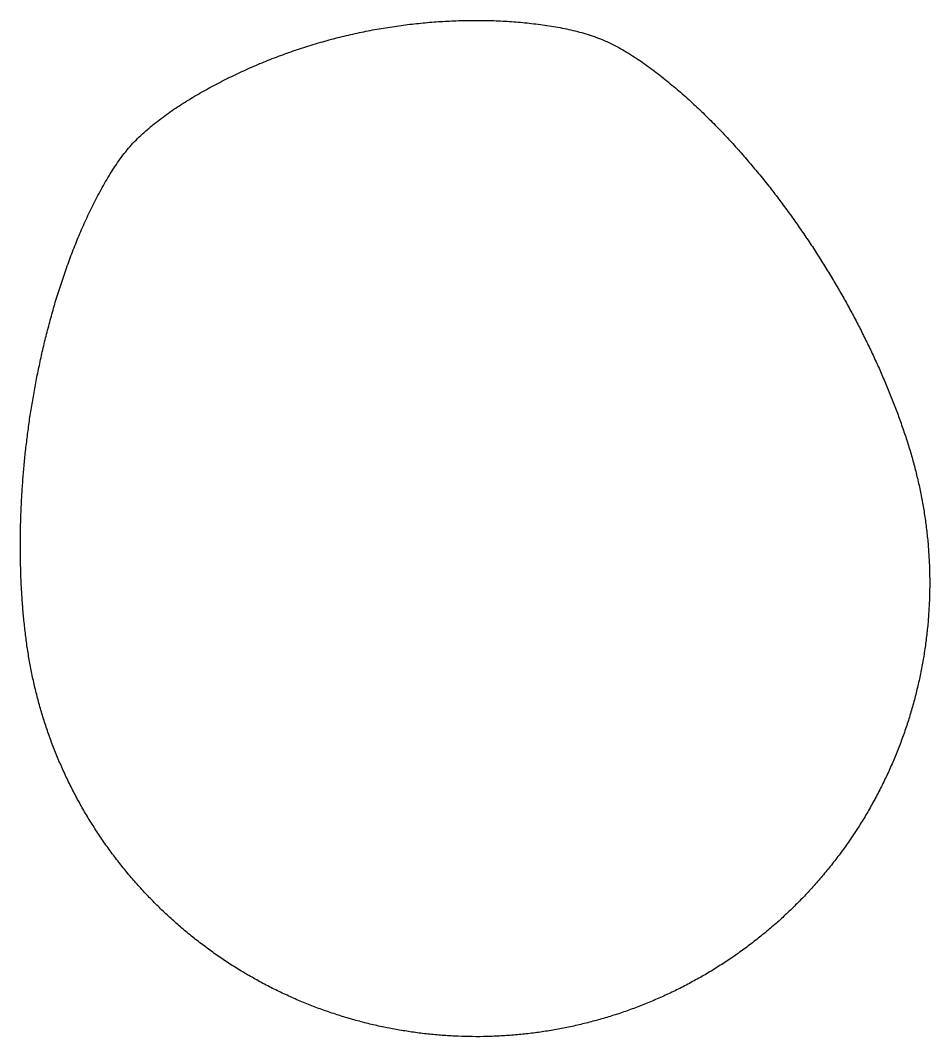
# Model space of a CAD drawing. Header units: metres. Extents: x -50 to 50, y -50 to 62.
import ezdxf

# ---------------------------------------------------------------- set-up
doc = ezdxf.new("R2010")
doc.units = ezdxf.units.M

msp = doc.modelspace()

# ---------------------------------------------------------------- linework, layer by layer
msp.add_spline([(50, 0), (49.98, 1.58), (49.9, 3.16), (49.78, 4.73), (49.6, 6.3), (49.38, 7.86), (49.11, 9.42), (48.78, 10.96), (48.41, 12.5), (48, 14.02), (47.54, 15.53), (47.04, 17.03), (46.51, 18.52), (45.95, 20), (45.36, 21.47), (44.73, 22.93), (44.09, 24.38), (43.41, 25.83), (42.7, 27.27), (41.97, 28.71), (41.21, 30.14), (40.42, 31.57), (39.59, 32.99), (38.75, 34.41), (37.86, 35.82), (36.95, 37.24), (35.99, 38.64), (35.01, 40.06), (33.99, 41.46), (32.94, 42.86), (31.84, 44.26), (30.7, 45.65), (29.52, 47.04), (28.29, 48.41), (27.02, 49.77), (25.69, 51.12), (24.32, 52.45), (22.89, 53.75), (21.4, 55.02), (19.86, 56.25), (18.26, 57.42), (16.58, 58.5), (14.84, 59.45), (13.03, 60.21), (11.16, 60.77), (9.25, 61.2), (7.32, 61.51), (5.37, 61.74), (3.42, 61.9), (1.47, 61.98), (-0.49, 62), (-2.45, 61.95), (-4.4, 61.84), (-6.35, 61.67), (-8.29, 61.44), (-10.23, 61.15), (-12.16, 60.8), (-14.07, 60.38), (-15.97, 59.91), (-17.85, 59.37), (-19.72, 58.78), (-21.56, 58.13), (-23.39, 57.42), (-25.19, 56.65), (-26.96, 55.83), (-28.71, 54.94), (-30.42, 54), (-32.1, 52.99), (-33.73, 51.92), (-35.31, 50.75), (-36.8, 49.49), (-38.17, 48.09), (-39.39, 46.53), (-40.48, 44.87), (-41.47, 43.14), (-42.38, 41.39), (-43.21, 39.61), (-43.98, 37.83), (-44.68, 36.04), (-45.32, 34.26), (-45.92, 32.49), (-46.47, 30.72), (-46.96, 28.96), (-47.42, 27.21), (-47.84, 25.48), (-48.21, 23.76), (-48.56, 22.05), (-48.86, 20.35), (-49.14, 18.67), (-49.38, 17), (-49.59, 15.34), (-49.78, 13.69), (-49.92, 12.05), (-50.05, 10.42), (-50.14, 8.8), (-50.21, 7.18), (-50.24, 5.58), (-50.26, 3.98), (-50.24, 2.38), (-50.2, 0.79), (-50.12, -0.79), (-50.02, -2.37), (-49.88, -3.95), (-49.71, -5.52), (-49.5, -7.08), (-49.25, -8.64), (-48.95, -10.19), (-48.6, -11.73), (-48.21, -13.26), (-47.77, -14.77), (-47.28, -16.27), (-46.74, -17.76), (-46.16, -19.23), (-45.53, -20.67), (-44.85, -22.1), (-44.13, -23.5), (-43.37, -24.89), (-42.56, -26.24), (-41.71, -27.57), (-40.82, -28.88), (-39.89, -30.15), (-38.92, -31.39), (-37.9, -32.61), (-36.86, -33.79), (-35.77, -34.93), (-34.65, -36.05), (-33.5, -37.12), (-32.31, -38.16), (-31.09, -39.16), (-29.83, -40.12), (-28.55, -41.05), (-27.24, -41.93), (-25.91, -42.77), (-24.54, -43.56), (-23.16, -44.32), (-21.74, -45.02), (-20.31, -45.69), (-18.86, -46.31), (-17.39, -46.88), (-15.9, -47.4), (-14.4, -47.88), (-12.88, -48.31), (-11.35, -48.7), (-9.8, -49.03), (-8.25, -49.31), (-6.69, -49.55), (-5.12, -49.74), (-3.55, -49.87), (-1.97, -49.96), (-0.39, -50), (1.18, -49.99), (2.76, -49.92), (4.34, -49.81), (5.91, -49.65), (7.47, -49.44), (9.03, -49.18), (10.58, -48.87), (12.11, -48.51), (13.64, -48.1), (15.15, -47.65), (16.65, -47.15), (18.13, -46.6), (19.59, -46), (21.03, -45.36), (22.45, -44.68), (23.85, -43.94), (25.23, -43.17), (26.58, -42.35), (27.9, -41.49), (29.2, -40.59), (30.46, -39.65), (31.7, -38.67), (32.91, -37.65), (34.08, -36.59), (35.22, -35.49), (36.32, -34.37), (37.39, -33.2), (38.41, -32), (39.41, -30.78), (40.36, -29.52), (41.27, -28.23), (42.14, -26.91), (42.97, -25.57), (43.75, -24.2), (44.5, -22.8), (45.19, -21.39), (45.85, -19.95), (46.45, -18.49), (47.01, -17.02), (47.53, -15.53), (47.99, -14.02), (48.41, -12.5), (48.78, -10.96), (49.11, -9.42), (49.38, -7.86), (49.6, -6.3), (49.78, -4.73), (49.9, -3.16), (49.98, -1.58), (50, 0)], degree=3)

doc.saveas('drawing.dxf')
